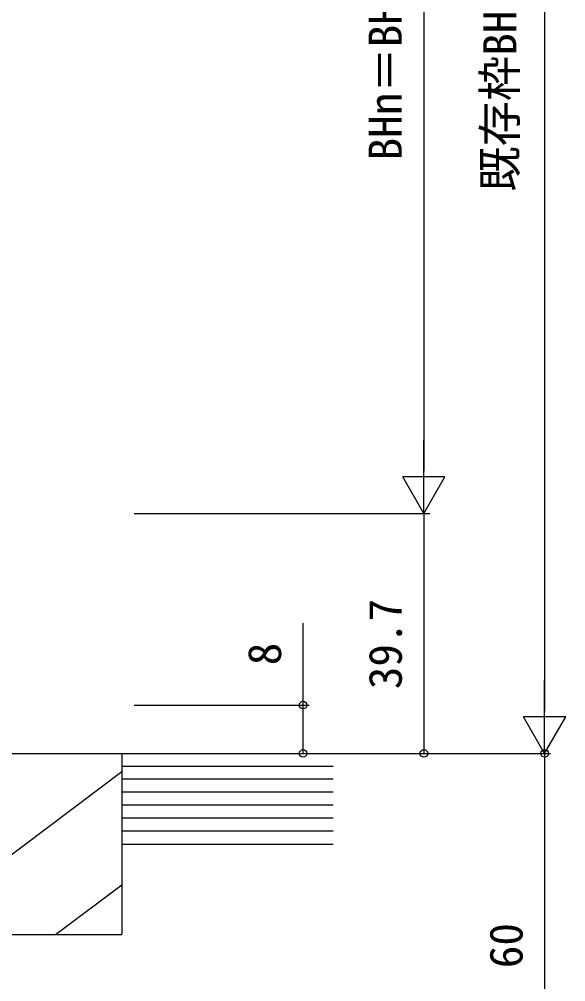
# Model space of a CAD drawing. Units: millimetres, scale not verified. Extents: x -437 to 438, y -281 to 279.
# Drawn here: x -215.8 to -125.3, y -183.7 to -24.4 of the extents above; entities that cross this region are included whole.
import ezdxf
from ezdxf.enums import TextEntityAlignment as Align

# ---------------------------------------------------------------- set-up
doc = ezdxf.new("R2010")
doc.units = ezdxf.units.MM
doc.header["$LTSCALE"] = 2
for name, color, linetype in [('0-6_YKK_D', 6, 'Continuous'), ('0-8_YSS_K', 3, 'Continuous'), ('0-9_YSS_KE', 3, 'Continuous')]:
    doc.layers.add(name, color=color, linetype=linetype)
doc.styles.add('ＭＳ ゴシック', font='')
doc.styles.get('ＭＳ ゴシック').set_extended_font_data('MS Gothic')

msp = doc.modelspace()

# ---------------------------------------------------------------- linework, layer by layer
at = {"layer": '0-6_YKK_D'}
for p, q in [((-128.798, 101.497), (-128.798, -138.902)), ((-148.798, 77.8), (-148.798, -99.2)), ((-148.798, -106.2), (-148.798, -94.076)), ((-148.798, -106.2), (-152.298, -100.138)), ((-145.298, -100.138), (-152.298, -100.138)), ((-148.798, -106.2), (-145.298, -100.138)), ((-196.798, -106.2), (-147.798, -106.2)), ((-196.798, -106.2), (-147.798, -106.2)), ((-148.798, -106.2), (-148.798, -145.902)), ((-128.798, -145.902), (-128.798, -133.778)), ((-196.798, -137.9), (-167.798, -137.9)), ((-128.798, -145.902), (-132.298, -139.84)), ((-125.298, -139.84), (-132.298, -139.84)), ((-128.798, -145.902), (-125.298, -139.84)), ((-196.798, -145.902), (-147.798, -145.902)), ((-196.798, -145.902), (-127.798, -145.902)), ((-196.798, -145.902), (-127.798, -145.902)), ((-196.798, -145.902), (-167.798, -145.902)), ((-128.798, -145.902), (-128.798, -205.902))]:
    msp.add_line(p, q, dxfattribs=at)
msp.add_lwpolyline([(-168.798, -145.902), (-168.798, -137.9), (-168.798, -124.368)], dxfattribs=at)
for centre in [(-168.798, -137.9), (-168.798, -145.902), (-148.798, -145.902), (-128.798, -145.902)]:
    msp.add_circle(centre, 0.637, dxfattribs=at)
at = {"layer": '0-8_YSS_K'}
for p, q in [((-163.8, -148.051), (-198.802, -148.051)), ((-234.802, -175.902), (-198.802, -148.902)), ((-163.8, -150.193), (-198.802, -150.193)), ((-163.8, -152.336), (-198.802, -152.336)), ((-163.8, -154.479), (-198.802, -154.479)), ((-163.8, -156.622), (-198.802, -156.622)), ((-163.8, -158.765), (-198.802, -158.765)), ((-209.802, -175.902), (-198.802, -167.652))]:
    msp.add_line(p, q, dxfattribs=at)
at = {"layer": '0-9_YSS_KE'}
for p, q in [((-238.802, -145.902), (-198.802, -145.902)), ((-198.802, -145.902), (-198.802, -175.902)), ((-198.802, -145.908), (-198.802, -160.908)), ((-198.802, -145.908), (-163.8, -145.908)), ((-198.802, -160.908), (-163.8, -160.908)), ((-238.802, -175.902), (-198.802, -175.902))]:
    msp.add_line(p, q, dxfattribs=at)

# ---------------------------------------------------------------- texts
at = {"layer": '0-6_YKK_D', "style": 'ＭＳ ゴシック'}
for s, p in [('BHn＝BH－63.4', (-150.798, -47.752)), ('既存枠BH寸法', (-131.821, -52.921)), ('39.7', (-150.798, -135.277)), ('8', (-170.798, -131.311)), ('60', (-130.798, -181.463))]:
    msp.add_text(s, height=5.499, rotation=90, dxfattribs=at).set_placement(p, align=Align.BOTTOM_LEFT)

doc.saveas('drawing.dxf')
